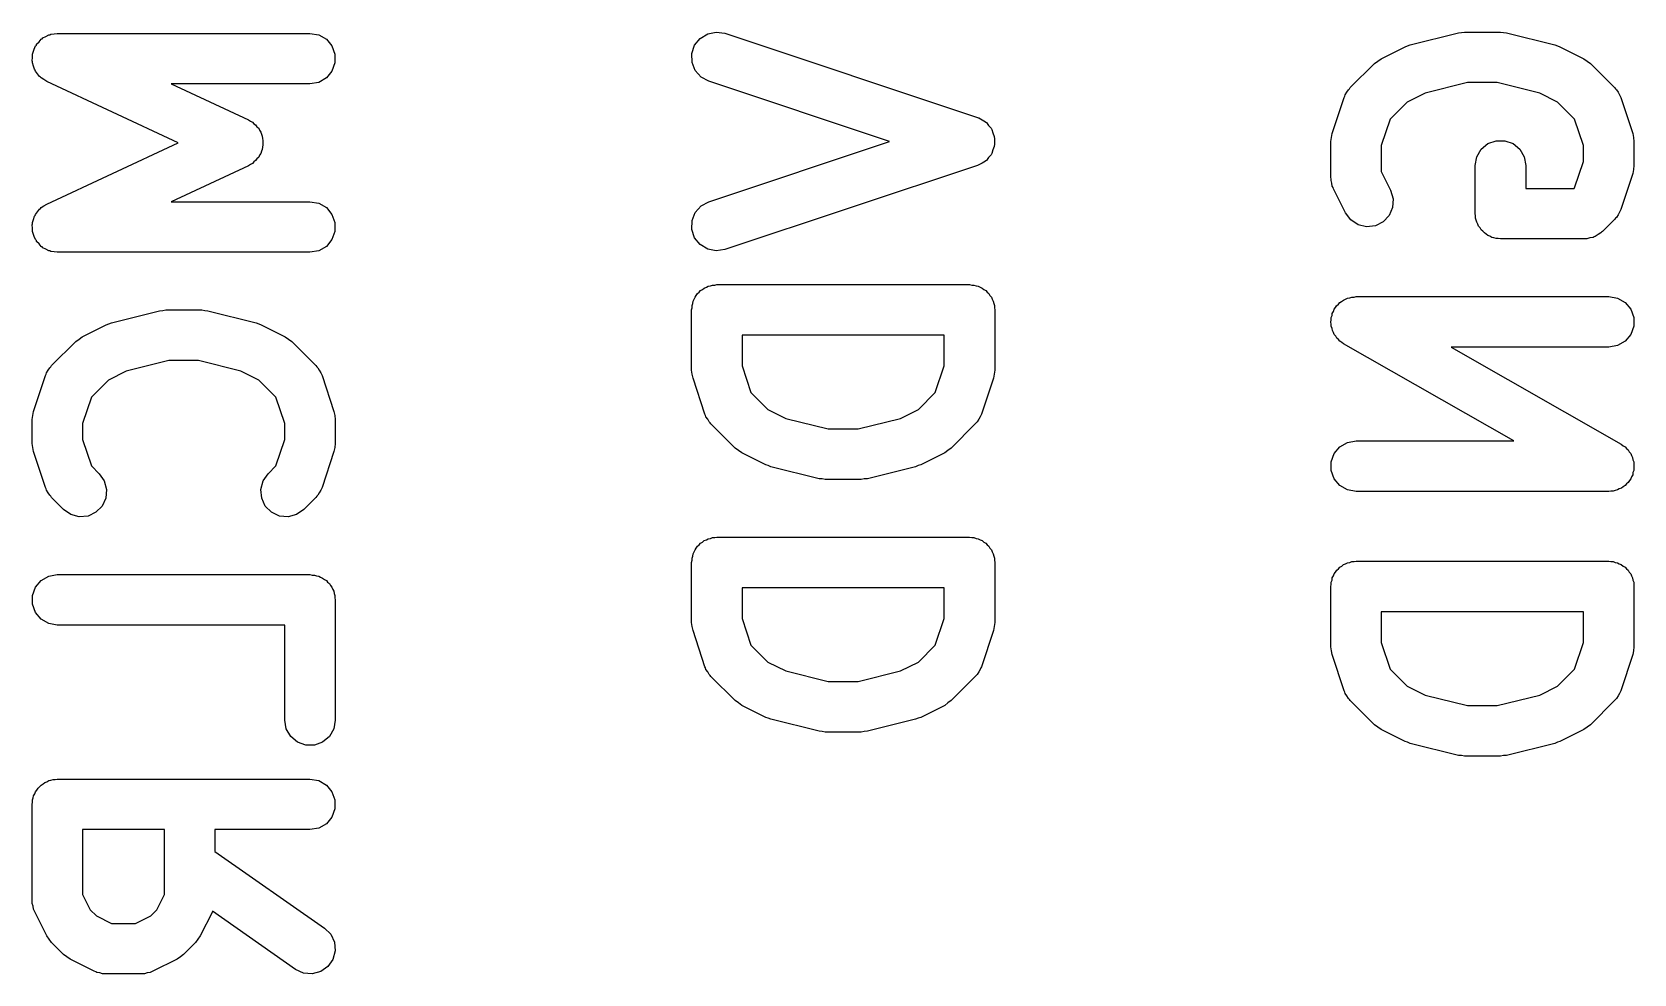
# Model space of a CAD drawing. Extents: x 91.3 to 189.8, y -113.5 to -60.4.
# Drawn here: x 115.17 to 121.51, y -99.7 to -95.97 of the extents above; entities that cross this region are included whole.
import ezdxf

# ---------------------------------------------------------------- set-up
doc = ezdxf.new("R2010")
doc.units = 0
doc.header["$MEASUREMENT"] = 0
doc.layers.add('BLACK', color=7, linetype='CONTINUOUS')

msp = doc.modelspace()

# ---------------------------------------------------------------- linework, layer by layer
at = {"layer": 'Black'}
for p, q in [((115.215, -95.99), (115.227, -95.9845)), ((115.227, -95.9845), (115.238, -95.9779)), ((115.238, -95.9779), (115.243, -95.9772)), ((115.243, -95.9772), (115.247, -95.9753)), ((115.247, -95.9753), (115.26, -95.9742)), ((115.26, -95.9742), (115.272, -95.9719)), ((115.272, -95.9719), (116.272, -95.9719)), ((116.272, -95.9719), (116.307, -95.9779)), ((116.307, -95.9779), (116.337, -95.9953)), ((117.816, -95.9918), (117.846, -95.9737)), ((117.846, -95.9737), (117.88, -95.9667)), ((117.88, -95.9667), (117.914, -95.9718)), ((117.914, -95.9718), (118.914, -96.3051)), ((120.626, -96.0173), (120.817, -95.9697)), ((120.817, -95.9697), (120.829, -95.9688)), ((120.829, -95.9688), (120.841, -95.9667)), ((120.841, -95.9667), (120.984, -95.9667)), ((120.984, -95.9667), (120.996, -95.9688)), ((120.996, -95.9688), (121.008, -95.9697)), ((121.008, -95.9697), (121.199, -96.0173)), ((115.174, -96.0545), (115.175, -96.0504)), ((115.175, -96.0504), (115.176, -96.046)), ((115.176, -96.046), (115.181, -96.0342)), ((115.181, -96.0342), (115.186, -96.0219)), ((115.186, -96.0219), (115.189, -96.0185)), ((115.189, -96.0185), (115.19, -96.0145)), ((115.19, -96.0145), (115.2, -96.0053)), ((115.2, -96.0053), (115.208, -95.9953)), ((115.208, -95.9953), (115.212, -95.9931)), ((115.212, -95.9931), (115.215, -95.99)), ((116.337, -95.9953), (116.359, -96.0219)), ((116.359, -96.0219), (116.371, -96.0545)), ((117.783, -96.052), (117.794, -96.0191)), ((117.794, -96.0191), (117.816, -95.9918)), ((120.511, -96.0725), (120.606, -96.0248)), ((120.606, -96.0248), (120.616, -96.0217)), ((120.616, -96.0217), (120.626, -96.0173)), ((121.199, -96.0173), (121.209, -96.0217)), ((121.209, -96.0217), (121.219, -96.0248)), ((121.219, -96.0248), (121.314, -96.0725)), ((115.173, -96.0806), (115.174, -96.0676)), ((115.174, -96.0849), (115.173, -96.0806)), ((115.174, -96.0676), (115.174, -96.0545)), ((115.174, -96.0893), (115.174, -96.0849)), ((115.178, -96.1015), (115.174, -96.0893)), ((115.182, -96.1141), (115.178, -96.1015)), ((115.184, -96.1178), (115.182, -96.1141)), ((116.371, -96.0893), (116.359, -96.1219)), ((116.371, -96.0545), (116.371, -96.0893)), ((117.784, -96.0867), (117.783, -96.052)), ((117.797, -96.119), (117.784, -96.0867)), ((120.389, -96.1864), (120.485, -96.0912)), ((120.485, -96.0912), (120.498, -96.082)), ((120.498, -96.082), (120.511, -96.0725)), ((121.314, -96.0725), (121.327, -96.082)), ((121.327, -96.082), (121.34, -96.0912)), ((121.34, -96.0912), (121.435, -96.1864)), ((115.186, -96.1219), (115.184, -96.1178)), ((115.194, -96.1319), (115.186, -96.1219)), ((115.202, -96.1426), (115.194, -96.1319)), ((115.205, -96.1451), (115.202, -96.1426)), ((115.208, -96.1485), (115.205, -96.1451)), ((115.219, -96.155), (115.208, -96.1485)), ((115.23, -96.1625), (115.219, -96.155)), ((115.75, -96.4052), (115.23, -96.1625)), ((116.272, -96.1719), (115.723, -96.1719)), ((115.723, -96.1719), (116.029, -96.3146)), ((116.307, -96.1659), (116.272, -96.1719)), ((116.337, -96.1485), (116.307, -96.1659)), ((116.359, -96.1219), (116.337, -96.1485)), ((117.82, -96.145), (117.797, -96.119)), ((117.851, -96.1615), (117.82, -96.145)), ((118.566, -96.4), (117.851, -96.1615)), ((120.853, -96.1667), (120.685, -96.2086)), ((120.971, -96.1667), (120.853, -96.1667)), ((121.139, -96.2086), (120.971, -96.1667)), ((120.318, -96.3684), (120.365, -96.2255)), ((120.365, -96.2255), (120.368, -96.2204)), ((120.368, -96.2204), (120.369, -96.2149)), ((120.369, -96.2149), (120.376, -96.2053)), ((120.376, -96.2053), (120.382, -96.195)), ((120.382, -96.195), (120.386, -96.1912)), ((120.386, -96.1912), (120.389, -96.1864)), ((120.685, -96.2086), (120.614, -96.2441)), ((121.21, -96.2441), (121.139, -96.2086)), ((121.435, -96.1864), (121.439, -96.1912)), ((121.439, -96.1912), (121.443, -96.195)), ((121.443, -96.195), (121.449, -96.2053)), ((121.449, -96.2053), (121.455, -96.2149)), ((121.455, -96.2149), (121.457, -96.2205)), ((121.457, -96.2205), (121.46, -96.2255)), ((121.46, -96.2255), (121.507, -96.3684)), ((120.614, -96.2441), (120.547, -96.3112)), ((121.277, -96.3112), (121.21, -96.2441)), ((116.029, -96.3146), (116.036, -96.3196)), ((116.036, -96.3196), (116.044, -96.3233)), ((116.044, -96.3233), (116.05, -96.3295)), ((116.05, -96.3295), (116.057, -96.3345)), ((116.057, -96.3345), (116.062, -96.3417)), ((116.062, -96.3417), (116.069, -96.3479)), ((116.069, -96.3479), (116.072, -96.3558)), ((116.072, -96.3558), (116.077, -96.363)), ((116.077, -96.363), (116.08, -96.3714)), ((118.914, -96.3051), (118.916, -96.3064)), ((118.916, -96.3064), (118.919, -96.307)), ((118.919, -96.307), (118.932, -96.3147)), ((118.932, -96.3147), (118.945, -96.3217)), ((118.945, -96.3217), (118.946, -96.3237)), ((118.946, -96.3237), (118.949, -96.3252)), ((118.949, -96.3252), (118.958, -96.3367)), ((118.958, -96.3367), (118.968, -96.3477)), ((118.968, -96.3477), (118.969, -96.3502)), ((118.969, -96.3502), (118.97, -96.3524)), ((118.97, -96.3524), (118.975, -96.3663)), ((118.975, -96.3663), (118.98, -96.38)), ((120.547, -96.3112), (120.512, -96.4162)), ((121.312, -96.4162), (121.277, -96.3112)), ((115.23, -96.648), (115.75, -96.4052)), ((116.08, -96.3714), (116.083, -96.3793)), ((116.083, -96.4311), (116.08, -96.439)), ((116.083, -96.3793), (116.084, -96.3881)), ((116.084, -96.4224), (116.083, -96.4311)), ((116.084, -96.3881), (116.086, -96.3966)), ((116.086, -96.4139), (116.084, -96.4224)), ((116.086, -96.3966), (116.086, -96.4052)), ((116.086, -96.4052), (116.086, -96.4139)), ((117.851, -96.6385), (118.566, -96.4)), ((118.98, -96.42), (118.975, -96.4337)), ((118.98, -96.38), (118.98, -96.3827)), ((118.98, -96.3827), (118.981, -96.3853)), ((118.981, -96.4147), (118.98, -96.4173)), ((118.98, -96.4173), (118.98, -96.42)), ((118.981, -96.3853), (118.981, -96.4)), ((118.981, -96.4), (118.981, -96.4147)), ((120.312, -96.4), (120.315, -96.3842)), ((120.312, -96.5429), (120.312, -96.4)), ((120.315, -96.3842), (120.318, -96.3684)), ((120.512, -96.4162), (120.512, -96.5193)), ((120.89, -96.461), (120.907, -96.431)), ((120.907, -96.431), (120.934, -96.4086)), ((120.934, -96.4086), (120.966, -96.3968)), ((120.966, -96.3968), (121.001, -96.3968)), ((121.001, -96.3968), (121.034, -96.4086)), ((121.034, -96.4086), (121.06, -96.431)), ((121.06, -96.431), (121.078, -96.461)), ((121.312, -96.479), (121.312, -96.4162)), ((121.507, -96.3684), (121.51, -96.3842)), ((121.51, -96.3842), (121.512, -96.4)), ((121.512, -96.4), (121.512, -96.4952)), ((116.036, -96.4909), (116.029, -96.4959)), ((116.044, -96.4872), (116.036, -96.4909)), ((116.05, -96.481), (116.044, -96.4872)), ((116.057, -96.4759), (116.05, -96.481)), ((116.062, -96.4688), (116.057, -96.4759)), ((116.069, -96.4626), (116.062, -96.4688)), ((116.072, -96.4547), (116.069, -96.4626)), ((116.077, -96.4475), (116.072, -96.4547)), ((116.08, -96.439), (116.077, -96.4475)), ((118.916, -96.4936), (118.914, -96.4949)), ((118.919, -96.493), (118.916, -96.4936)), ((118.932, -96.4853), (118.919, -96.493)), ((118.945, -96.4783), (118.932, -96.4853)), ((118.946, -96.4763), (118.945, -96.4783)), ((118.949, -96.4748), (118.946, -96.4763)), ((118.958, -96.4633), (118.949, -96.4748)), ((118.968, -96.4523), (118.958, -96.4633)), ((118.969, -96.4498), (118.968, -96.4523)), ((118.97, -96.4476), (118.969, -96.4498)), ((118.975, -96.4337), (118.97, -96.4476)), ((120.884, -96.4952), (120.89, -96.461)), ((121.078, -96.461), (121.084, -96.4952)), ((121.277, -96.5841), (121.312, -96.479)), ((116.029, -96.4959), (115.723, -96.6386)), ((118.914, -96.4949), (117.914, -96.8282)), ((120.313, -96.5485), (120.312, -96.5429)), ((120.313, -96.5543), (120.313, -96.5485)), ((120.316, -96.5655), (120.313, -96.5543)), ((120.512, -96.5193), (120.549, -96.5934)), ((120.884, -96.6857), (120.884, -96.4952)), ((121.084, -96.4952), (121.084, -96.5857)), ((121.507, -96.5269), (121.46, -96.6697)), ((121.51, -96.511), (121.507, -96.5269)), ((121.512, -96.4952), (121.51, -96.511)), ((120.318, -96.5771), (120.316, -96.5655)), ((120.321, -96.5821), (120.318, -96.5771)), ((120.323, -96.5876), (120.321, -96.5821)), ((120.371, -96.6828), (120.323, -96.5876)), ((120.549, -96.5934), (120.559, -96.6267)), ((121.084, -96.5857), (121.276, -96.5857)), ((121.276, -96.5857), (121.277, -96.5841)), ((115.186, -96.6886), (115.194, -96.6786)), ((115.194, -96.6786), (115.202, -96.6679)), ((115.202, -96.6679), (115.205, -96.6653)), ((115.205, -96.6653), (115.208, -96.662)), ((115.208, -96.662), (115.219, -96.6554)), ((115.219, -96.6554), (115.23, -96.648)), ((115.723, -96.6386), (116.272, -96.6386)), ((116.272, -96.6386), (116.307, -96.6446)), ((116.307, -96.6446), (116.337, -96.662)), ((116.337, -96.662), (116.359, -96.6886)), ((117.784, -96.7133), (117.797, -96.681)), ((117.797, -96.681), (117.82, -96.655)), ((117.82, -96.655), (117.851, -96.6385)), ((120.391, -96.7107), (120.371, -96.6828)), ((120.557, -96.6613), (120.543, -96.6932)), ((120.559, -96.6267), (120.557, -96.6613)), ((121.455, -96.6804), (121.449, -96.69)), ((121.457, -96.6748), (121.455, -96.6804)), ((121.46, -96.6697), (121.457, -96.6748)), ((115.173, -96.7299), (115.174, -96.7256)), ((115.174, -96.7429), (115.173, -96.7299)), ((115.174, -96.7212), (115.178, -96.7089)), ((115.174, -96.7256), (115.174, -96.7212)), ((115.174, -96.7559), (115.174, -96.7429)), ((115.178, -96.7089), (115.182, -96.6963)), ((115.182, -96.6963), (115.184, -96.6927)), ((115.184, -96.6927), (115.186, -96.6886)), ((116.359, -96.6886), (116.371, -96.7212)), ((116.371, -96.7212), (116.371, -96.7559)), ((117.783, -96.748), (117.784, -96.7133)), ((117.794, -96.7809), (117.783, -96.748)), ((120.42, -96.7298), (120.391, -96.7107)), ((120.454, -96.7379), (120.42, -96.7298)), ((120.489, -96.7339), (120.454, -96.7379)), ((120.52, -96.7184), (120.489, -96.7339)), ((120.543, -96.6932), (120.52, -96.7184)), ((120.885, -96.6943), (120.884, -96.6857)), ((120.885, -96.7031), (120.885, -96.6943)), ((120.888, -96.7113), (120.885, -96.7031)), ((120.89, -96.7199), (120.888, -96.7113)), ((120.894, -96.7275), (120.89, -96.7199)), ((120.897, -96.7357), (120.894, -96.7275)), ((120.903, -96.7424), (120.897, -96.7357)), ((120.907, -96.75), (120.903, -96.7424)), ((121.435, -96.7088), (121.388, -96.7564)), ((121.439, -96.7041), (121.435, -96.7088)), ((121.443, -96.7003), (121.439, -96.7041)), ((121.449, -96.69), (121.443, -96.7003)), ((115.175, -96.7601), (115.174, -96.7559)), ((115.176, -96.7645), (115.175, -96.7601)), ((115.181, -96.7763), (115.176, -96.7645)), ((115.186, -96.7886), (115.181, -96.7763)), ((115.189, -96.792), (115.186, -96.7886)), ((115.19, -96.796), (115.189, -96.792)), ((115.2, -96.8052), (115.19, -96.796)), ((115.208, -96.8152), (115.2, -96.8052)), ((116.359, -96.7886), (116.337, -96.8152)), ((116.371, -96.7559), (116.359, -96.7886)), ((117.816, -96.8082), (117.794, -96.7809)), ((117.846, -96.8263), (117.816, -96.8082)), ((120.914, -96.7556), (120.907, -96.75)), ((120.92, -96.7623), (120.914, -96.7556)), ((120.927, -96.7667), (120.92, -96.7623)), ((120.934, -96.7723), (120.927, -96.7667)), ((120.942, -96.7753), (120.934, -96.7723)), ((120.95, -96.7797), (120.942, -96.7753)), ((120.958, -96.7812), (120.95, -96.7797)), ((120.966, -96.7842), (120.958, -96.7812)), ((120.975, -96.7842), (120.966, -96.7842)), ((120.984, -96.7857), (120.975, -96.7842)), ((121.317, -96.7857), (120.984, -96.7857)), ((121.321, -96.785), (121.317, -96.7857)), ((121.326, -96.7853), (121.321, -96.785)), ((121.338, -96.782), (121.326, -96.7853)), ((121.351, -96.7797), (121.338, -96.782)), ((121.355, -96.7775), (121.351, -96.7797)), ((121.359, -96.7763), (121.355, -96.7775)), ((121.37, -96.7688), (121.359, -96.7763)), ((121.381, -96.7623), (121.37, -96.7688)), ((121.384, -96.759), (121.381, -96.7623)), ((121.388, -96.7564), (121.384, -96.759)), ((115.212, -96.8174), (115.208, -96.8152)), ((115.215, -96.8205), (115.212, -96.8174)), ((115.227, -96.826), (115.215, -96.8205)), ((115.238, -96.8325), (115.227, -96.826)), ((115.243, -96.8333), (115.238, -96.8325)), ((115.247, -96.8352), (115.243, -96.8333)), ((115.26, -96.8363), (115.247, -96.8352)), ((115.272, -96.8386), (115.26, -96.8363)), ((116.272, -96.8386), (115.272, -96.8386)), ((116.307, -96.8325), (116.272, -96.8386)), ((116.337, -96.8152), (116.307, -96.8325)), ((117.88, -96.8333), (117.846, -96.8263)), ((117.914, -96.8282), (117.88, -96.8333)), ((117.806, -97.0024), (117.812, -96.9968)), ((117.812, -96.9968), (117.818, -96.9901)), ((117.818, -96.9901), (117.826, -96.9857)), ((117.826, -96.9857), (117.832, -96.9801)), ((117.832, -96.9801), (117.841, -96.9771)), ((117.841, -96.9771), (117.848, -96.9727)), ((117.848, -96.9727), (117.857, -96.9712)), ((117.857, -96.9712), (117.865, -96.9682)), ((117.865, -96.9682), (117.874, -96.9682)), ((117.874, -96.9682), (117.882, -96.9667)), ((117.882, -96.9667), (118.882, -96.9667)), ((118.882, -96.9667), (118.891, -96.9682)), ((118.891, -96.9682), (118.9, -96.9682)), ((118.9, -96.9682), (118.908, -96.9712)), ((118.908, -96.9712), (118.917, -96.9727)), ((118.917, -96.9727), (118.924, -96.9771)), ((118.924, -96.9771), (118.932, -96.9801)), ((118.932, -96.9801), (118.939, -96.9857)), ((118.939, -96.9857), (118.947, -96.9901)), ((118.947, -96.9901), (118.952, -96.9968)), ((118.952, -96.9968), (118.959, -97.0024)), ((117.782, -97.0667), (117.784, -97.0581)), ((117.784, -97.0493), (117.787, -97.0411)), ((117.784, -97.0581), (117.784, -97.0493)), ((117.787, -97.0411), (117.788, -97.0325)), ((117.788, -97.0325), (117.793, -97.0249)), ((117.793, -97.0249), (117.796, -97.0167)), ((117.796, -97.0167), (117.801, -97.01)), ((117.801, -97.01), (117.806, -97.0024)), ((118.959, -97.0024), (118.963, -97.01)), ((118.963, -97.01), (118.969, -97.0167)), ((118.969, -97.0167), (118.972, -97.0249)), ((118.972, -97.0249), (118.976, -97.0325)), ((118.976, -97.0325), (118.978, -97.0411)), ((118.978, -97.0411), (118.981, -97.0493)), ((118.981, -97.0493), (118.981, -97.0581)), ((118.981, -97.0581), (118.982, -97.0667)), ((120.323, -97.0727), (120.326, -97.0643)), ((120.326, -97.0643), (120.331, -97.0578)), ((120.331, -97.0578), (120.335, -97.0503)), ((120.335, -97.0503), (120.342, -97.0446)), ((120.342, -97.0446), (120.348, -97.0377)), ((120.348, -97.0377), (120.355, -97.0334)), ((120.355, -97.0334), (120.362, -97.0279)), ((120.362, -97.0279), (120.37, -97.0248)), ((120.37, -97.0248), (120.378, -97.0203)), ((120.378, -97.0203), (120.387, -97.0188)), ((120.387, -97.0188), (120.395, -97.0159)), ((120.395, -97.0159), (120.404, -97.0158)), ((120.404, -97.0158), (120.412, -97.0143)), ((120.412, -97.0143), (121.412, -97.0143)), ((121.412, -97.0143), (121.447, -97.0203)), ((121.447, -97.0203), (121.477, -97.0377)), ((121.477, -97.0377), (121.499, -97.0643)), ((121.499, -97.0643), (121.511, -97.0969)), ((115.371, -97.1729), (115.466, -97.1253)), ((115.466, -97.1253), (115.476, -97.1222)), ((115.476, -97.1222), (115.486, -97.1177)), ((115.486, -97.1177), (115.677, -97.0701)), ((115.677, -97.0701), (115.689, -97.0693)), ((115.689, -97.0693), (115.701, -97.0671)), ((115.701, -97.0671), (115.844, -97.0671)), ((115.844, -97.0671), (115.856, -97.0693)), ((115.856, -97.0693), (115.868, -97.0701)), ((115.868, -97.0701), (116.059, -97.1177)), ((116.059, -97.1177), (116.069, -97.1222)), ((116.069, -97.1222), (116.079, -97.1253)), ((116.079, -97.1253), (116.174, -97.1729)), ((117.782, -97.3048), (117.782, -97.0667)), ((118.982, -97.0667), (118.982, -97.3048)), ((120.312, -97.1147), (120.314, -97.1059)), ((120.314, -97.1231), (120.312, -97.1147)), ((120.314, -97.0969), (120.317, -97.0889)), ((120.314, -97.1059), (120.314, -97.0969)), ((120.314, -97.1317), (120.314, -97.1231)), ((120.317, -97.0889), (120.318, -97.0805)), ((120.318, -97.0805), (120.323, -97.0727)), ((121.511, -97.0969), (121.511, -97.1317)), ((115.249, -97.2869), (115.345, -97.1917)), ((115.345, -97.1917), (115.358, -97.1825)), ((115.358, -97.1825), (115.371, -97.1729)), ((116.174, -97.1729), (116.187, -97.1825)), ((116.187, -97.1825), (116.2, -97.1917)), ((116.2, -97.1917), (116.295, -97.2869)), ((117.982, -97.1667), (117.982, -97.2885)), ((118.782, -97.1667), (117.982, -97.1667)), ((118.782, -97.2885), (118.782, -97.1667)), ((120.317, -97.1401), (120.314, -97.1317)), ((120.319, -97.1489), (120.317, -97.1401)), ((120.323, -97.1563), (120.319, -97.1489)), ((120.326, -97.1643), (120.323, -97.1563)), ((120.332, -97.1712), (120.326, -97.1643)), ((120.336, -97.1789), (120.332, -97.1712)), ((120.343, -97.1844), (120.336, -97.1789)), ((120.348, -97.1909), (120.343, -97.1844)), ((120.356, -97.1954), (120.348, -97.1909)), ((121.477, -97.1909), (121.447, -97.2083)), ((121.499, -97.1643), (121.477, -97.1909)), ((121.511, -97.1317), (121.499, -97.1643)), ((120.363, -97.2011), (120.356, -97.1954)), ((121.036, -97.5857), (120.363, -97.2011)), ((121.412, -97.2143), (120.789, -97.2143)), ((120.789, -97.2143), (121.462, -97.5989)), ((121.447, -97.2083), (121.412, -97.2143)), ((115.228, -97.3209), (115.229, -97.3154)), ((115.229, -97.3154), (115.236, -97.3058)), ((115.236, -97.3058), (115.242, -97.2955)), ((115.242, -97.2955), (115.246, -97.2916)), ((115.246, -97.2916), (115.249, -97.2869)), ((115.545, -97.3091), (115.474, -97.3446)), ((115.713, -97.2671), (115.545, -97.3091)), ((115.831, -97.2671), (115.713, -97.2671)), ((115.999, -97.3091), (115.831, -97.2671)), ((116.07, -97.3446), (115.999, -97.3091)), ((116.295, -97.2869), (116.299, -97.2916)), ((116.299, -97.2916), (116.303, -97.2955)), ((116.303, -97.2955), (116.309, -97.3058)), ((116.309, -97.3058), (116.315, -97.3154)), ((116.315, -97.3154), (116.317, -97.3209)), ((117.785, -97.3206), (117.782, -97.3048)), ((117.982, -97.2885), (118.017, -97.3936)), ((118.747, -97.3936), (118.782, -97.2885)), ((118.982, -97.3048), (118.98, -97.3206)), ((115.178, -97.4689), (115.225, -97.326)), ((115.225, -97.326), (115.228, -97.3209)), ((115.474, -97.3446), (115.407, -97.4116)), ((116.137, -97.4116), (116.07, -97.3446)), ((116.317, -97.3209), (116.32, -97.326)), ((116.32, -97.326), (116.367, -97.4689)), ((117.788, -97.3364), (117.785, -97.3206)), ((117.835, -97.4792), (117.788, -97.3364)), ((118.977, -97.3364), (118.93, -97.4792)), ((118.98, -97.3206), (118.977, -97.3364)), ((115.407, -97.4116), (115.372, -97.5167)), ((116.172, -97.5167), (116.137, -97.4116)), ((118.017, -97.3936), (118.084, -97.4607)), ((118.68, -97.4607), (118.747, -97.3936)), ((115.172, -97.5005), (115.175, -97.4847)), ((115.172, -97.5957), (115.172, -97.5005)), ((115.175, -97.4847), (115.178, -97.4689)), ((116.367, -97.4689), (116.37, -97.4847)), ((116.37, -97.4847), (116.372, -97.5005)), ((116.372, -97.5005), (116.372, -97.5957)), ((117.838, -97.4843), (117.835, -97.4792)), ((117.839, -97.4899), (117.838, -97.4843)), ((117.846, -97.4995), (117.839, -97.4899)), ((117.852, -97.5098), (117.846, -97.4995)), ((118.084, -97.4607), (118.155, -97.4961)), ((118.155, -97.4961), (118.323, -97.5381)), ((118.441, -97.5381), (118.609, -97.4961)), ((118.609, -97.4961), (118.68, -97.4607)), ((118.919, -97.4995), (118.913, -97.5098)), ((118.925, -97.4899), (118.919, -97.4995)), ((118.927, -97.4843), (118.925, -97.4899)), ((118.93, -97.4792), (118.927, -97.4843)), ((115.372, -97.5167), (115.372, -97.5795)), ((116.172, -97.5795), (116.172, -97.5167)), ((117.856, -97.5136), (117.852, -97.5098)), ((117.859, -97.5183), (117.856, -97.5136)), ((117.955, -97.6136), (117.859, -97.5183)), ((118.323, -97.5381), (118.441, -97.5381)), ((118.905, -97.5183), (118.81, -97.6136)), ((118.909, -97.5136), (118.905, -97.5183)), ((118.913, -97.5098), (118.909, -97.5136)), ((115.175, -97.6115), (115.172, -97.5957)), ((115.178, -97.6273), (115.175, -97.6115)), ((115.225, -97.7702), (115.178, -97.6273)), ((115.372, -97.5795), (115.407, -97.6846)), ((116.137, -97.6846), (116.172, -97.5795)), ((116.367, -97.6273), (116.32, -97.7702)), ((116.37, -97.6115), (116.367, -97.6273)), ((116.372, -97.5957), (116.37, -97.6115)), ((117.968, -97.6228), (117.955, -97.6136)), ((117.981, -97.6323), (117.968, -97.6228)), ((118.076, -97.6799), (117.981, -97.6323)), ((118.784, -97.6323), (118.689, -97.6799)), ((118.797, -97.6228), (118.784, -97.6323)), ((118.81, -97.6136), (118.797, -97.6228)), ((120.314, -97.6683), (120.326, -97.6357)), ((120.326, -97.6357), (120.348, -97.6091)), ((120.348, -97.6091), (120.378, -97.5917)), ((120.378, -97.5917), (120.412, -97.5857)), ((120.412, -97.5857), (121.036, -97.5857)), ((121.462, -97.5989), (121.469, -97.6046)), ((121.469, -97.6046), (121.477, -97.6091)), ((121.477, -97.6091), (121.482, -97.6156)), ((121.482, -97.6156), (121.489, -97.6211)), ((121.489, -97.6211), (121.493, -97.6288)), ((121.493, -97.6288), (121.499, -97.6357)), ((121.499, -97.6357), (121.502, -97.6437)), ((115.407, -97.6846), (115.438, -97.7155)), ((116.106, -97.7155), (116.137, -97.6846)), ((118.086, -97.683), (118.076, -97.6799)), ((118.096, -97.6875), (118.086, -97.683)), ((118.287, -97.7351), (118.096, -97.6875)), ((118.669, -97.6875), (118.478, -97.7351)), ((118.679, -97.683), (118.669, -97.6875)), ((118.689, -97.6799), (118.679, -97.683)), ((120.314, -97.7031), (120.314, -97.6683)), ((121.502, -97.6437), (121.506, -97.6511)), ((121.506, -97.6511), (121.508, -97.6599)), ((121.508, -97.6599), (121.511, -97.6683)), ((121.511, -97.6683), (121.511, -97.6769)), ((121.511, -97.6769), (121.512, -97.6853)), ((121.512, -97.6853), (121.511, -97.6941)), ((121.511, -97.6941), (121.511, -97.7031)), ((115.438, -97.7155), (115.458, -97.7439)), ((115.458, -97.7439), (115.467, -97.7775)), ((116.078, -97.7775), (116.087, -97.7439)), ((116.087, -97.7439), (116.106, -97.7155)), ((118.299, -97.736), (118.287, -97.7351)), ((118.311, -97.7381), (118.299, -97.736)), ((118.454, -97.7381), (118.311, -97.7381)), ((118.466, -97.736), (118.454, -97.7381)), ((118.478, -97.7351), (118.466, -97.736)), ((120.326, -97.7357), (120.314, -97.7031)), ((120.348, -97.7623), (120.326, -97.7357)), ((120.378, -97.7797), (120.348, -97.7623)), ((121.477, -97.7623), (121.469, -97.7666)), ((121.482, -97.7554), (121.477, -97.7623)), ((121.489, -97.7497), (121.482, -97.7554)), ((121.494, -97.7422), (121.489, -97.7497)), ((121.499, -97.7357), (121.494, -97.7422)), ((121.502, -97.7273), (121.499, -97.7357)), ((121.507, -97.7195), (121.502, -97.7273)), ((121.508, -97.7111), (121.507, -97.7195)), ((121.511, -97.7031), (121.508, -97.7111)), ((115.228, -97.7753), (115.225, -97.7702)), ((115.229, -97.7808), (115.228, -97.7753)), ((115.236, -97.7904), (115.229, -97.7808)), ((115.242, -97.8007), (115.236, -97.7904)), ((115.246, -97.8046), (115.242, -97.8007)), ((115.249, -97.8093), (115.246, -97.8046)), ((115.297, -97.8569), (115.249, -97.8093)), ((115.464, -97.8121), (115.45, -97.8435)), ((115.467, -97.7775), (115.464, -97.8121)), ((116.081, -97.8121), (116.078, -97.7775)), ((116.095, -97.8435), (116.081, -97.8121)), ((116.295, -97.8093), (116.248, -97.8569)), ((116.299, -97.8046), (116.295, -97.8093)), ((116.303, -97.8007), (116.299, -97.8046)), ((116.309, -97.7904), (116.303, -97.8007)), ((116.315, -97.7808), (116.309, -97.7904)), ((116.317, -97.7753), (116.315, -97.7808)), ((116.32, -97.7702), (116.317, -97.7753)), ((120.412, -97.7857), (120.378, -97.7797)), ((121.412, -97.7857), (120.412, -97.7857)), ((121.421, -97.7842), (121.412, -97.7857)), ((121.43, -97.7841), (121.421, -97.7842)), ((121.438, -97.7812), (121.43, -97.7841)), ((121.447, -97.7797), (121.438, -97.7812)), ((121.454, -97.7752), (121.447, -97.7797)), ((121.463, -97.7721), (121.454, -97.7752)), ((121.469, -97.7666), (121.463, -97.7721)), ((115.325, -97.8768), (115.297, -97.8569)), ((115.359, -97.8858), (115.325, -97.8768)), ((115.394, -97.8828), (115.359, -97.8858)), ((115.425, -97.8681), (115.394, -97.8828)), ((115.45, -97.8435), (115.425, -97.8681)), ((116.12, -97.8681), (116.095, -97.8435)), ((116.151, -97.8828), (116.12, -97.8681)), ((116.186, -97.8858), (116.151, -97.8828)), ((116.219, -97.8768), (116.186, -97.8858)), ((116.248, -97.8569), (116.219, -97.8768)), ((117.796, -98.0167), (117.801, -98.01)), ((117.801, -98.01), (117.806, -98.0024)), ((117.806, -98.0024), (117.812, -97.9968)), ((117.812, -97.9968), (117.818, -97.9901)), ((117.818, -97.9901), (117.826, -97.9857)), ((117.826, -97.9857), (117.832, -97.9801)), ((117.832, -97.9801), (117.841, -97.9771)), ((117.841, -97.9771), (117.848, -97.9727)), ((117.848, -97.9727), (117.857, -97.9712)), ((117.857, -97.9712), (117.865, -97.9682)), ((117.865, -97.9682), (117.874, -97.9682)), ((117.874, -97.9682), (117.882, -97.9667)), ((117.882, -97.9667), (118.882, -97.9667)), ((118.882, -97.9667), (118.891, -97.9682)), ((118.891, -97.9682), (118.9, -97.9682)), ((118.9, -97.9682), (118.908, -97.9712)), ((118.908, -97.9712), (118.917, -97.9727)), ((118.917, -97.9727), (118.924, -97.9771)), ((118.924, -97.9771), (118.932, -97.9801)), ((118.932, -97.9801), (118.939, -97.9857)), ((118.939, -97.9857), (118.947, -97.9901)), ((118.947, -97.9901), (118.952, -97.9968)), ((118.952, -97.9968), (118.959, -98.0024)), ((118.959, -98.0024), (118.963, -98.01)), ((118.963, -98.01), (118.969, -98.0167)), ((117.782, -98.0667), (117.784, -98.0581)), ((117.782, -98.3048), (117.782, -98.0667)), ((117.784, -98.0493), (117.787, -98.0411)), ((117.784, -98.0581), (117.784, -98.0493)), ((117.787, -98.0411), (117.788, -98.0325)), ((117.788, -98.0325), (117.793, -98.0249)), ((117.793, -98.0249), (117.796, -98.0167)), ((118.969, -98.0167), (118.972, -98.0249)), ((118.972, -98.0249), (118.976, -98.0325)), ((118.976, -98.0325), (118.978, -98.0411)), ((118.978, -98.0411), (118.981, -98.0493)), ((118.981, -98.0493), (118.981, -98.0581)), ((118.981, -98.0581), (118.982, -98.0667)), ((118.982, -98.0667), (118.982, -98.3048)), ((120.356, -98.0809), (120.362, -98.0753)), ((120.362, -98.0753), (120.371, -98.0723)), ((120.371, -98.0723), (120.378, -98.0679)), ((120.378, -98.0679), (120.387, -98.0664)), ((120.387, -98.0664), (120.395, -98.0634)), ((120.395, -98.0634), (120.404, -98.0634)), ((120.404, -98.0634), (120.412, -98.0619)), ((120.412, -98.0619), (121.412, -98.0619)), ((121.412, -98.0619), (121.421, -98.0634)), ((121.421, -98.0634), (121.43, -98.0634)), ((121.43, -98.0634), (121.438, -98.0664)), ((121.438, -98.0664), (121.447, -98.0679)), ((121.447, -98.0679), (121.454, -98.0723)), ((121.454, -98.0723), (121.462, -98.0753)), ((121.462, -98.0753), (121.469, -98.0809)), ((115.186, -98.1648), (115.208, -98.1382)), ((115.208, -98.1382), (115.238, -98.1208)), ((115.238, -98.1208), (115.272, -98.1148)), ((115.272, -98.1148), (116.272, -98.1148)), ((116.272, -98.1148), (116.281, -98.1163)), ((116.281, -98.1163), (116.29, -98.1163)), ((116.29, -98.1163), (116.298, -98.1193)), ((116.298, -98.1193), (116.307, -98.1208)), ((116.307, -98.1208), (116.314, -98.1252)), ((116.314, -98.1252), (116.322, -98.1282)), ((116.322, -98.1282), (116.329, -98.1338)), ((116.329, -98.1338), (116.337, -98.1382)), ((116.337, -98.1382), (116.342, -98.1449)), ((120.314, -98.1445), (120.317, -98.1363)), ((120.317, -98.1363), (120.318, -98.1277)), ((120.318, -98.1277), (120.323, -98.1201)), ((120.323, -98.1201), (120.326, -98.1119)), ((120.326, -98.1119), (120.331, -98.1052)), ((120.331, -98.1052), (120.336, -98.0976)), ((120.336, -98.0976), (120.342, -98.092)), ((120.342, -98.092), (120.348, -98.0853)), ((120.348, -98.0853), (120.356, -98.0809)), ((121.469, -98.0809), (121.477, -98.0853)), ((121.477, -98.0853), (121.482, -98.092)), ((121.482, -98.092), (121.489, -98.0976)), ((121.489, -98.0976), (121.493, -98.1052)), ((121.493, -98.1052), (121.499, -98.1119)), ((121.499, -98.1119), (121.502, -98.1201)), ((121.502, -98.1201), (121.506, -98.1277)), ((121.506, -98.1277), (121.508, -98.1363)), ((121.508, -98.1363), (121.511, -98.1445)), ((115.174, -98.1974), (115.186, -98.1648)), ((115.174, -98.2321), (115.174, -98.1974)), ((116.342, -98.1449), (116.349, -98.1505)), ((116.349, -98.1505), (116.353, -98.1581)), ((116.353, -98.1581), (116.359, -98.1648)), ((116.359, -98.1648), (116.362, -98.173)), ((116.362, -98.173), (116.366, -98.1806)), ((116.366, -98.1806), (116.368, -98.1892)), ((116.368, -98.1892), (116.371, -98.1974)), ((116.371, -98.1974), (116.371, -98.2061)), ((116.371, -98.2061), (116.372, -98.2148)), ((117.982, -98.1667), (117.982, -98.2885)), ((118.782, -98.1667), (117.982, -98.1667)), ((118.782, -98.2885), (118.782, -98.1667)), ((120.312, -98.1619), (120.314, -98.1533)), ((120.312, -98.4), (120.312, -98.1619)), ((120.314, -98.1533), (120.314, -98.1445)), ((121.511, -98.1445), (121.511, -98.1533)), ((121.511, -98.1533), (121.512, -98.1619)), ((121.512, -98.1619), (121.512, -98.4)), ((115.186, -98.2648), (115.174, -98.2321)), ((115.208, -98.2914), (115.186, -98.2648)), ((116.372, -98.2148), (116.372, -98.691)), ((120.512, -98.2619), (120.512, -98.3838)), ((121.312, -98.2619), (120.512, -98.2619)), ((121.312, -98.3838), (121.312, -98.2619)), ((115.238, -98.3087), (115.208, -98.2914)), ((115.272, -98.3148), (115.238, -98.3087)), ((116.172, -98.3148), (115.272, -98.3148)), ((116.172, -98.691), (116.172, -98.3148)), ((117.785, -98.3206), (117.782, -98.3048)), ((117.788, -98.3364), (117.785, -98.3206)), ((117.982, -98.2885), (118.017, -98.3936)), ((118.747, -98.3936), (118.782, -98.2885)), ((118.98, -98.3206), (118.977, -98.3364)), ((118.982, -98.3048), (118.98, -98.3206)), ((117.835, -98.4792), (117.788, -98.3364)), ((118.017, -98.3936), (118.084, -98.4607)), ((118.68, -98.4607), (118.747, -98.3936)), ((118.977, -98.3364), (118.93, -98.4792)), ((120.512, -98.3838), (120.547, -98.4888)), ((121.277, -98.4888), (121.312, -98.3838)), ((120.315, -98.4158), (120.312, -98.4)), ((120.318, -98.4316), (120.315, -98.4158)), ((120.365, -98.5745), (120.318, -98.4316)), ((121.507, -98.4316), (121.46, -98.5745)), ((121.51, -98.4158), (121.507, -98.4316)), ((121.512, -98.4), (121.51, -98.4158)), ((117.838, -98.4843), (117.835, -98.4792)), ((117.839, -98.4899), (117.838, -98.4843)), ((117.846, -98.4995), (117.839, -98.4899)), ((117.852, -98.5098), (117.846, -98.4995)), ((117.856, -98.5136), (117.852, -98.5098)), ((117.859, -98.5183), (117.856, -98.5136)), ((117.955, -98.6136), (117.859, -98.5183)), ((118.084, -98.4607), (118.155, -98.4961)), ((118.155, -98.4961), (118.323, -98.5381)), ((118.441, -98.5381), (118.609, -98.4961)), ((118.609, -98.4961), (118.68, -98.4607)), ((118.905, -98.5183), (118.81, -98.6136)), ((118.909, -98.5136), (118.905, -98.5183)), ((118.913, -98.5098), (118.909, -98.5136)), ((118.919, -98.4995), (118.913, -98.5098)), ((118.925, -98.4899), (118.919, -98.4995)), ((118.927, -98.4843), (118.925, -98.4899)), ((118.93, -98.4792), (118.927, -98.4843)), ((120.547, -98.4888), (120.614, -98.5559)), ((121.21, -98.5559), (121.277, -98.4888)), ((118.323, -98.5381), (118.441, -98.5381)), ((120.368, -98.5796), (120.365, -98.5745)), ((120.369, -98.5851), (120.368, -98.5796)), ((120.376, -98.5947), (120.369, -98.5851)), ((120.614, -98.5559), (120.685, -98.5914)), ((121.139, -98.5914), (121.21, -98.5559)), ((121.455, -98.5851), (121.449, -98.5947)), ((121.457, -98.5795), (121.455, -98.5851)), ((121.46, -98.5745), (121.457, -98.5795)), ((117.968, -98.6228), (117.955, -98.6136)), ((117.981, -98.6323), (117.968, -98.6228)), ((118.076, -98.6799), (117.981, -98.6323)), ((118.784, -98.6323), (118.689, -98.6799)), ((118.797, -98.6228), (118.784, -98.6323)), ((118.81, -98.6136), (118.797, -98.6228)), ((120.382, -98.605), (120.376, -98.5947)), ((120.386, -98.6088), (120.382, -98.605)), ((120.389, -98.6136), (120.386, -98.6088)), ((120.485, -98.7088), (120.389, -98.6136)), ((120.685, -98.5914), (120.853, -98.6333)), ((120.853, -98.6333), (120.971, -98.6333)), ((120.971, -98.6333), (121.139, -98.5914)), ((121.435, -98.6136), (121.34, -98.7088)), ((121.439, -98.6088), (121.435, -98.6136)), ((121.443, -98.605), (121.439, -98.6088)), ((121.449, -98.5947), (121.443, -98.605)), ((116.178, -98.7252), (116.172, -98.691)), ((116.372, -98.691), (116.366, -98.7252)), ((118.086, -98.683), (118.076, -98.6799)), ((118.096, -98.6875), (118.086, -98.683)), ((118.287, -98.7351), (118.096, -98.6875)), ((118.669, -98.6875), (118.478, -98.7351)), ((118.679, -98.683), (118.669, -98.6875)), ((118.689, -98.6799), (118.679, -98.683)), ((120.498, -98.718), (120.485, -98.7088)), ((121.34, -98.7088), (121.327, -98.718)), ((116.196, -98.7552), (116.178, -98.7252)), ((116.222, -98.7776), (116.196, -98.7552)), ((116.349, -98.7552), (116.322, -98.7776)), ((116.366, -98.7252), (116.349, -98.7552)), ((118.299, -98.736), (118.287, -98.7351)), ((118.311, -98.7381), (118.299, -98.736)), ((118.454, -98.7381), (118.311, -98.7381)), ((118.466, -98.736), (118.454, -98.7381)), ((118.478, -98.7351), (118.466, -98.736)), ((120.511, -98.7275), (120.498, -98.718)), ((120.606, -98.7752), (120.511, -98.7275)), ((120.616, -98.7783), (120.606, -98.7752)), ((121.219, -98.7752), (121.209, -98.7783)), ((121.314, -98.7275), (121.219, -98.7752)), ((121.327, -98.718), (121.314, -98.7275)), ((116.255, -98.7894), (116.222, -98.7776)), ((116.29, -98.7894), (116.255, -98.7894)), ((116.322, -98.7776), (116.29, -98.7894)), ((120.626, -98.7827), (120.616, -98.7783)), ((120.817, -98.8303), (120.626, -98.7827)), ((120.829, -98.8312), (120.817, -98.8303)), ((120.841, -98.8333), (120.829, -98.8312)), ((120.984, -98.8333), (120.841, -98.8333)), ((120.996, -98.8312), (120.984, -98.8333)), ((121.008, -98.8303), (120.996, -98.8312)), ((121.199, -98.7827), (121.008, -98.8303)), ((121.209, -98.7783), (121.199, -98.7827)), ((115.191, -98.9676), (115.196, -98.96)), ((115.196, -98.96), (115.202, -98.9544)), ((115.202, -98.9544), (115.208, -98.9477)), ((115.208, -98.9477), (115.216, -98.9433)), ((115.216, -98.9433), (115.222, -98.9377)), ((115.222, -98.9377), (115.231, -98.9347)), ((115.231, -98.9347), (115.238, -98.9303)), ((115.238, -98.9303), (115.247, -98.9288)), ((115.247, -98.9288), (115.255, -98.9258)), ((115.255, -98.9258), (115.264, -98.9258)), ((115.264, -98.9258), (115.272, -98.9243)), ((115.272, -98.9243), (116.272, -98.9243)), ((116.272, -98.9243), (116.307, -98.9303)), ((116.307, -98.9303), (116.337, -98.9477)), ((116.337, -98.9477), (116.359, -98.9743)), ((115.172, -99.0243), (115.174, -99.0157)), ((115.172, -99.4052), (115.172, -99.0243)), ((115.174, -99.0069), (115.177, -98.9987)), ((115.174, -99.0157), (115.174, -99.0069)), ((115.177, -98.9987), (115.178, -98.9901)), ((115.178, -98.9901), (115.183, -98.9825)), ((115.183, -98.9825), (115.186, -98.9743)), ((115.186, -98.9743), (115.191, -98.9676)), ((116.359, -98.9743), (116.371, -99.0069)), ((116.371, -99.0069), (116.371, -99.0417)), ((116.359, -99.0743), (116.337, -99.1009)), ((116.371, -99.0417), (116.359, -99.0743)), ((115.372, -99.1243), (115.372, -99.3816)), ((115.696, -99.1243), (115.372, -99.1243)), ((115.696, -99.3816), (115.696, -99.1243)), ((116.272, -99.1243), (115.896, -99.1243)), ((115.896, -99.1243), (115.896, -99.2103)), ((116.307, -99.1183), (116.272, -99.1243)), ((116.337, -99.1009), (116.307, -99.1183)), ((115.896, -99.2103), (116.33, -99.5138)), ((115.173, -99.4109), (115.172, -99.4052)), ((115.173, -99.4167), (115.173, -99.4109)), ((115.372, -99.3816), (115.402, -99.4412)), ((115.666, -99.4412), (115.696, -99.3816)), ((115.176, -99.4279), (115.173, -99.4167)), ((115.178, -99.4394), (115.176, -99.4279)), ((115.181, -99.4444), (115.178, -99.4394)), ((115.183, -99.45), (115.181, -99.4444)), ((115.231, -99.5452), (115.183, -99.45)), ((115.402, -99.4412), (115.427, -99.4659)), ((115.427, -99.4659), (115.486, -99.4957)), ((115.582, -99.4957), (115.642, -99.4659)), ((115.642, -99.4659), (115.666, -99.4412)), ((115.886, -99.45), (115.838, -99.5452)), ((116.215, -99.6776), (115.886, -99.4476)), ((115.886, -99.4476), (115.886, -99.45)), ((115.486, -99.4957), (115.582, -99.4957)), ((116.33, -99.5138), (116.354, -99.5383)), ((115.24, -99.558), (115.231, -99.5452)), ((115.249, -99.5712), (115.24, -99.558)), ((115.297, -99.6188), (115.249, -99.5712)), ((115.819, -99.5712), (115.772, -99.6188)), ((115.828, -99.5581), (115.819, -99.5712)), ((115.838, -99.5452), (115.828, -99.5581)), ((116.354, -99.5383), (116.369, -99.5698)), ((116.369, -99.5698), (116.372, -99.6044)), ((115.31, -99.628), (115.297, -99.6188)), ((115.323, -99.6375), (115.31, -99.628)), ((115.418, -99.6852), (115.323, -99.6375)), ((115.746, -99.6375), (115.65, -99.6852)), ((115.759, -99.628), (115.746, -99.6375)), ((115.772, -99.6188), (115.759, -99.628)), ((116.363, -99.638), (116.343, -99.6664)), ((116.372, -99.6044), (116.363, -99.638)), ((115.424, -99.6868), (115.418, -99.6852)), ((115.429, -99.6897), (115.424, -99.6868)), ((115.44, -99.6917), (115.429, -99.6897)), ((115.451, -99.6951), (115.44, -99.6917)), ((115.457, -99.6947), (115.451, -99.6951)), ((115.463, -99.6957), (115.457, -99.6947)), ((115.606, -99.6957), (115.463, -99.6957)), ((115.611, -99.6947), (115.606, -99.6957)), ((115.617, -99.6951), (115.611, -99.6947)), ((115.628, -99.6917), (115.617, -99.6951)), ((115.64, -99.6897), (115.628, -99.6917)), ((115.645, -99.6868), (115.64, -99.6897)), ((115.65, -99.6852), (115.645, -99.6868)), ((116.247, -99.6923), (116.215, -99.6776)), ((116.281, -99.6953), (116.247, -99.6923)), ((116.315, -99.6863), (116.281, -99.6953)), ((116.343, -99.6664), (116.315, -99.6863))]:
    msp.add_line(p, q, dxfattribs=at)

doc.saveas('drawing.dxf')
